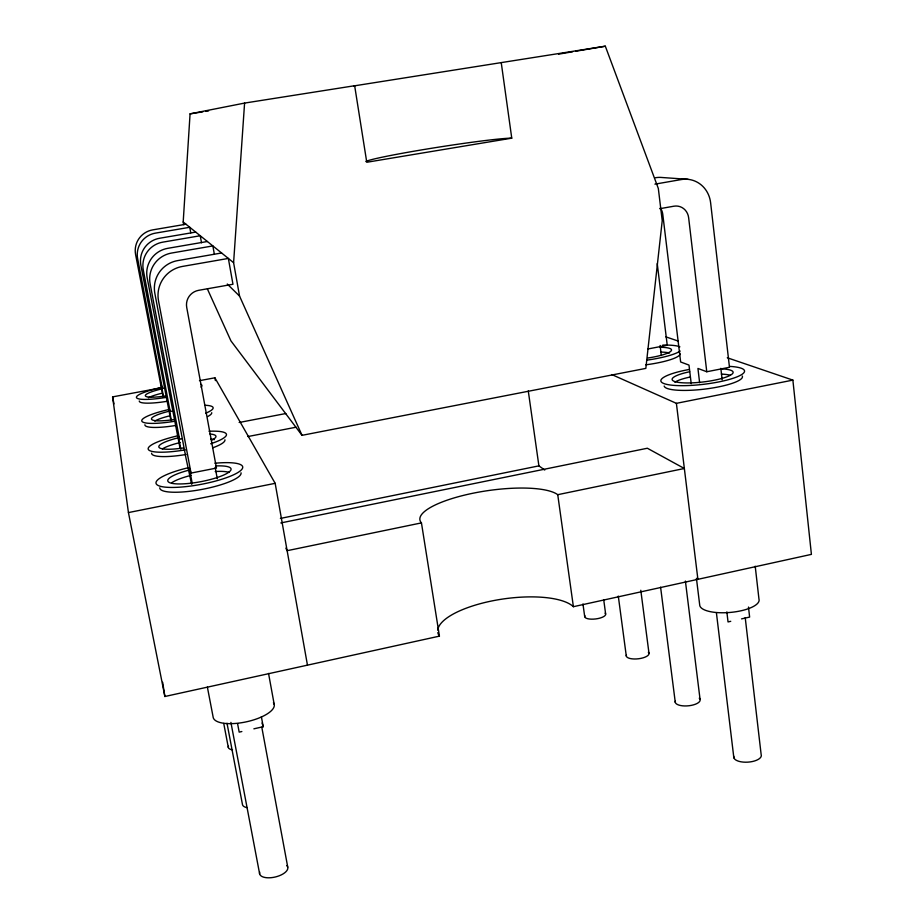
<?xml version="1.0" encoding="UTF-8"?>
<svg xmlns="http://www.w3.org/2000/svg" width="924" height="924" viewBox="0 0 924 924"><rect width="100%" height="100%" fill="white"/><g stroke="black" fill="none" stroke-linecap="round" stroke-linejoin="round"><path stroke-width="1.39" d="M183.68 224.671L183.195 221.991L190.067 113.86L244.583 103.084L354.654 85.724L366.77 162.266L511.757 138.161L501.235 62.613L605.324 46.2L658.327 188.473L662.231 220.686L645.83 368.387L302.021 435.331L230.954 340.91L207.403 288.969M302.021 435.331L239.547 296.084L233.599 262.67L244.583 103.084M354.654 85.724L353.846 85.932L501.235 62.613M241.845 731.531L239.177 732.131L237.572 723.665M253.869 728.828L263.225 726.714L261.388 716.793M730.745 621.321L728.043 621.933L726.853 611.907M741.533 618.884L749.63 617.07L748.475 607.056M161.642 387.733L112.589 396.893L128.436 512.577L164.876 696.5L439.431 636.139L421.448 522.892A71.217 19.023 -8.3 0 1 472.476 493.335A71.217 19.023 -8.3 0 1 557.738 494.687L684.349 468.491L647.343 448.244L280.827 522.938M437.733 630.145A70.132 23.666 -8.1 0 1 497.77 599.838A70.132 23.666 -8.1 0 1 573.388 606.698L811.411 554.377L792.873 380.111L727.292 357.773M421.448 522.892L287.133 550.692L285.863 548.186M280.399 518.422L538.9 465.869L544.744 470.039M128.436 512.577L275.167 483.333L307.461 665.153M611.78 374.555L676.391 403.338L792.873 380.111M191.025 473.076L216.459 468.075L186.717 307.403A14.796 14.68 5.5 0 1 198.648 290.321L232.963 284.257L228.355 258.431L182.467 266.424A29.741 29.453 12.6 0 0 158.512 300.739L191.025 473.076L189.328 468.075L192.261 483.61M699.63 382.767L697.932 368.445L706.768 371.748L729.475 367.29L710.625 202.818A28.321 26.242 -73.6 0 0 681.207 179.568L654.92 184.153M247.909 436.544L296.084 427.211M239.166 422.487L285.828 413.525M180.838 449.237L178.17 435.135L179.545 439.177L182.236 438.657M647.943 348.972L667.244 345.253L657.241 263.64M171.448 420.882L169.023 408.131L170.155 411.48L172.938 410.961M199.468 380.676L214.888 377.801L275.167 483.333M163.548 396.939L161.388 385.608L162.347 388.427L165.073 387.918M659.748 208.708L673.896 206.202A14.149 13.132 -72.9 0 1 688.646 217.752L706.768 371.748M221.598 252.98L177.731 260.591A28.448 28.147 16.4 0 0 154.851 293.37L186.024 458.316L191.626 484.257M207.38 241.511L167.787 248.325A25.71 25.398 22.8 0 0 147.17 277.881L179.995 448.036M558.546 54.169L572.718 51.756M575.56 51.27L605.324 46.2M185.967 224.232L152.818 229.857A21.564 21.229 29.3 0 0 135.597 254.55L163.109 396.846M195.715 232.097L159.633 238.253A23.458 23.135 26.7 0 0 140.864 265.165L170.836 420.339M190.067 113.86L202.887 111.827M205.74 111.377L208.593 110.926M688.126 179.337L662.161 177.512A27.119 25.237 -74.1 0 0 655.52 177.731M665.8 336.833L678.101 341.025M183.195 221.991L233.599 262.67M227.269 284.026L239.547 296.084M262.058 723.007L263.225 726.714M112.589 396.893L113.975 403.904M207.38 687.121L213.097 716.885A31.208 11.238 -12 0 0 247.782 721.505A31.208 11.238 -12 0 0 273.423 702.702M179.545 439.177L150.127 283.841A26.761 26.45 20.5 0 1 171.61 253.037L212.855 245.923L214.333 254.123M230.908 722.406L259.632 873.896M170.155 411.48L143.301 270.085A24.324 24.012 25.3 0 1 162.786 242.146L200.231 235.747L201.513 242.781M227.015 723.273L242.515 804.758A13.109 5.44 -12.7 0 0 247.205 807.645M162.347 388.427L137.641 258.685A22.303 21.968 28.4 0 1 155.463 233.125L189.755 227.292L190.771 232.813M223.735 723.423L228.32 747.47M215.177 467.417L217.279 478.759M261.804 727.246L287.745 867.116M214.888 377.801L215.396 380.596M268.538 673.423L274.232 704.515M162.647 682.27L164.876 696.5M528.274 390.944L538.9 465.869M557.738 494.687L573.388 606.698M582.952 603.949L584.719 616.712M603.73 599.838L605.647 614.056M618.295 596.072L626.299 656.052M640.794 590.274L648.983 653.21M660.591 587.156L675.282 702.402M660.106 345.472L661.341 355.486M685.4 581.069L700.069 699.376M676.391 403.338L697.897 579.325M696.43 578.297L699.768 605.497A29.822 10.002 -5.1 0 0 731.935 612.266A29.822 10.002 -5.1 0 0 758.962 599.087L755.208 566.193M691.221 383.679L688.992 365.096L680.641 361.977L662.774 214.299A13.537 12.624 -73.4 0 0 660.29 207.969M716.389 612.612L733.852 757.819M720.836 368.341L722.164 379.776M745.218 617.636L761.157 754.573A13.837 5.914 -3.7 0 1 747.805 762.15A13.837 5.914 -3.7 0 1 733.806 756.282M365.835 161.55A75.352 3.28 -8.9 0 1 433.021 148.036A75.352 3.28 -8.9 0 1 511.757 138.161M679.925 353.546A35.539 6.607 -7.3 0 1 645.818 364.818M742.307 376.033A39.432 8.004 -6.8 0 1 706.028 388.935A39.432 8.004 -6.8 0 1 664.183 386.036M167.383 401.259A31.185 5.117 -10.4 0 1 139.305 400.993M148.394 397.77A24.116 3.95 -10.4 0 1 161.492 393.347M211.723 412.705A33.969 6.075 -10.5 0 1 207.681 416.539M176.08 425.41A33.969 6.075 -10.5 0 1 144.906 424.74M154.77 421.067A26.265 4.689 -10.5 0 1 168.953 416.031M224.936 439.801A37.295 7.323 -10.6 0 1 212.682 447.828M186.047 454.493A37.295 7.323 -10.6 0 1 151.605 453.176M162.381 448.914A28.829 5.66 -10.6 0 1 180.157 442.538M210.707 439.027A28.829 5.66 -10.6 0 1 214.414 439.639M241.025 472.799A41.337 9.009 -10.7 0 1 201.236 489.547A41.337 9.009 -10.7 0 1 159.771 487.814M171.645 482.802A31.959 6.965 -10.7 0 1 191.21 475.329M215.211 471.517A31.959 6.965 -10.7 0 1 229.268 472.407M660.672 352.079A27.477 5.117 -7.3 0 1 669.507 353.037M674.878 382.19A30.48 6.179 -6.8 0 1 690.378 376.969M721.378 374.104A30.48 6.179 -6.8 0 1 730.353 375.294M439.431 636.139A70.132 23.666 -8.1 0 1 437.837 632.617M165.65 395.934A24.29 3.915 -10.4 0 1 145.461 396.026A24.29 3.915 -10.4 0 1 160.637 389.177M200.67 384.315A33.299 5.371 -10.4 0 1 201.016 387.064M166.805 397.297A33.299 5.371 -10.4 0 1 136.544 397.724A33.299 5.371 -10.4 0 1 160.903 387.618M286.787 865.592A14.461 6.63 -13.2 0 1 275.41 876.968A14.461 6.63 -13.2 0 1 259.702 872.117M215.731 465.95A32.19 6.907 -10.7 0 1 221.818 475.837A32.19 6.907 -10.7 0 1 172.303 483.414A32.19 6.907 -10.7 0 1 190.125 469.866M214.899 463.247A44.144 9.483 -10.7 0 1 233.206 474.982A44.144 9.483 -10.7 0 1 163.121 486.867A44.144 9.483 -10.7 0 1 187.722 467.856M605.116 613.189A10.545 3.581 -6.9 0 1 595.818 618.93A10.545 3.581 -6.9 0 1 584.938 615.754M232.548 749.838A11.989 4.551 -12.4 0 1 228.436 746.245M173.724 419.577A26.45 4.655 -10.5 0 1 151.628 419.381A26.45 4.655 -10.5 0 1 168.029 411.503M205.278 405.266A36.267 6.376 -10.5 0 1 205.729 413.201M175.04 421.194A36.267 6.376 -10.5 0 1 141.915 421.263A36.267 6.376 -10.5 0 1 168.272 409.667M648.325 652.205A11.446 4.181 -6.2 0 1 638.623 658.754A11.446 4.181 -6.2 0 1 626.449 654.943M720.882 368.815A30.711 6.133 -6.8 0 1 723.723 377.893A30.711 6.133 -6.8 0 1 677.454 382.224A30.711 6.133 -6.8 0 1 689.662 371.748M729.521 366.378A42.111 8.408 -6.8 0 1 729.417 379.406A42.111 8.408 -6.8 0 1 666.216 384.257A42.111 8.408 -6.8 0 1 689.235 369.461M209.933 434.026A29.037 5.613 -10.6 0 1 211.596 440.263M183.426 447.944A29.037 5.613 -10.6 0 1 158.893 447.124A29.037 5.613 -10.6 0 1 179.164 437.583M209.02 431.265A39.824 7.704 -10.6 0 1 210.695 443.763M185.297 449.861A39.824 7.704 -10.6 0 1 148.371 449.503A39.824 7.704 -10.6 0 1 177.062 435.966M699.249 698.186A12.52 4.932 -5.1 0 1 689.131 705.728A12.52 4.932 -5.1 0 1 675.352 701.108M680.156 351.028A37.953 6.953 -7.4 0 1 646.708 360.164M662.774 345.079A37.953 6.953 -7.4 0 1 679.879 346.835M660.186 347.285A27.674 5.07 -7.4 0 1 670.72 351.328A27.674 5.07 -7.4 0 1 648.013 357.992"/></g></svg>
